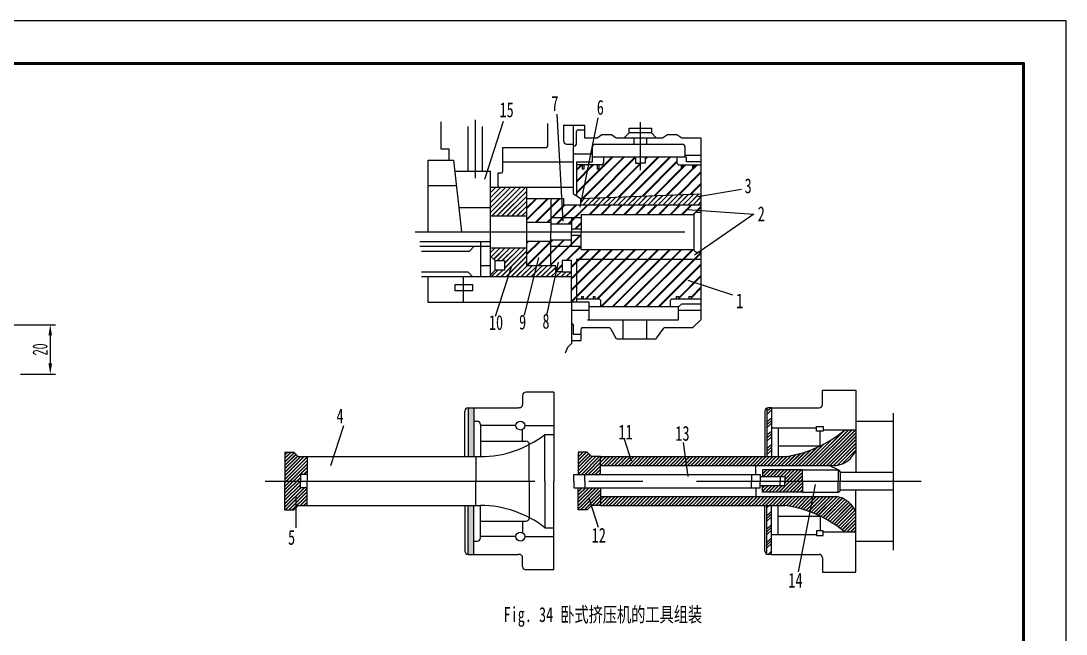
# Model space of a CAD drawing. Header units: millimetres. Extents: x 0 to 420, y 0 to 297.
# Drawn here: x 173.9 to 420, y 152.3 to 296.7 of the extents above; entities that cross this region are included whole.
import ezdxf

# ---------------------------------------------------------------- set-up
doc = ezdxf.new("R2010")
doc.units = ezdxf.units.MM
doc.linetypes.add('CENTERX2', pattern=[101.6, 63.5, -12.7, 12.7, -12.7])
doc.layers.add('f32标注尺寸', color=7, linetype='Continuous')
doc.layers.add('f34', color=255, linetype='Continuous')
doc.styles.add('Annotative', font='simfang.ttf', dxfattribs={"width": 0.7})
doc.styles.add('fig', font='simfang.ttf', dxfattribs={"width": 0.7, "height": 3.5})
doc.styles.get("Standard").update_dxf_attribs({"font": 'gbenor.shx', "width": 0.7, "bigfont": 'gbcbig.shx'})
doc.dimstyles.new('ISO-25', dxfattribs={"dimtxt": 2.5, "dimasz": 2.5, "dimexe": 1.25, "dimexo": 0.625, "dimtad": 1, "dimtxsty": 'Standard', "dimcen": 2.5, "dimadec": 0, "dimazin": 0, "dimtfac": 1, "dimtmove": 0, "dimatfit": 3, "dimfxl": 1, "dimarcsym": 0})
pattern_1 = [(45, (191.2878, 179.15864), (-0.4089252, 0.4089252), []), (45, (191.36193, 179.15864), (-0.4089252, 0.4089252), [])]
pattern_2 = [(45, (199.9605, 197.6578), (-0.5882645, 0.5882645), []), (45, (200.0031, 197.6578), (-0.5882645, 0.5882645), [])]

# ---------------------------------------------------------------- blocks, each defined once
blk = doc.blocks.new('*D16')
at = {"layer": 'Defpoints', "color": 0, "transparency": 16777216}
for p in [(163.88, 225.12), (173.17, 213.5), (180.8, 213.5)]:
    blk.add_point(p, dxfattribs=at)
at = {"layer": 'f32标注尺寸', "color": 0, "lineweight": -2, "transparency": 16777216}
for p, q in [((164.51, 225.12), (182.05, 225.12)), ((180.8, 222.62), (180.8, 216)), ((173.8, 213.5), (182.05, 213.5))]:
    blk.add_line(p, q, dxfattribs=at)
at = {"layer": 'f32标注尺寸', "color": 0, "transparency": 16777216}
for points in [[(180.38, 222.62), (181.22, 222.62), (180.8, 225.12)], [(180.38, 216), (181.22, 216), (180.8, 213.5)]]:
    blk.add_solid(points, dxfattribs=at)
at = {"layer": 'f32标注尺寸', "color": 0, "transparency": 16777216, "insert": (178.43, 219.31), "char_height": 2.5, "attachment_point": 5, "rotation": 90}
blk.add_mtext('{\\H1.4x;20}', dxfattribs=at)

msp = doc.modelspace()

# ---------------------------------------------------------------- hatches: boundary and pattern name
h = msp.add_hatch()
h.set_pattern_fill('JIS_RC_18', color=0, scale=0.106658)
h.set_pattern_definition([(45, (199.9605, 197.6578), (-1.357534, 1.357534), []), (45, (200.0671, 197.6578), (-1.357534, 1.357534), []), (45, (200.1738, 197.6578), (-1.357534, 1.357534), [])])
h.paths.add_polyline_path([(334.019, 262.779), (332.43, 262.779), (332.43, 261.973), (332.003, 261.973), (332.003, 262.779), (329.763, 262.779), (329.763, 261.973), (329.337, 261.973), (329.337, 262.779), (328.977, 262.779, -0.4142136), (328.38, 263.376), (328.38, 264.659), (320.863, 264.659), (320.863, 263.155), (319.735, 263.155), (318.607, 263.155), (318.607, 264.659), (311.089, 264.659), (311.089, 263.376, -0.4142136), (310.493, 262.779), (310.031, 262.779), (310.031, 261.866), (309.605, 261.866), (309.605, 262.779), (306.512, 262.779), (306.512, 261.866), (306.085, 261.866), (306.085, 262.779), (304.699, 262.779), (304.699, 255.492), (305.639, 254.841), (334.019, 255.963)])
h.paths.add_polyline_path([(334.019, 253.382), (301.692, 253.382), (301.692, 254.886), (298.685, 254.886), (298.685, 250.375), (305.827, 250.375), (305.827, 251.127), (332.365, 251.127, -0.3186317), (333.07, 251.627), (334.019, 251.627)])
h.paths.add_polyline_path([(298.685, 254.886), (293.047, 254.886), (293.047, 249.247), (298.685, 249.247)])
h.paths.add_polyline_path([(305.827, 250.375), (303.572, 250.375), (303.572, 247.744), (305.827, 247.744)])
h.paths.add_polyline_path([(303.572, 250.375), (298.685, 250.375), (298.685, 249.247), (298.685, 248.872), (303.572, 248.872)])
h.paths.add_polyline_path([(303.572, 245.113), (298.685, 245.113), (298.685, 243.609), (303.572, 243.609)])
h.paths.add_polyline_path([(305.827, 246.24), (303.572, 246.24), (303.572, 243.609), (305.827, 243.609)])
h.paths.add_polyline_path([(298.685, 244.737), (293.047, 244.737), (293.047, 239.098), (298.685, 239.098)])
h.paths.add_polyline_path([(334.019, 242.241), (333.07, 242.241, -0.363825), (332.334, 242.857), (305.827, 242.857), (305.827, 243.609), (303.572, 243.609), (298.685, 243.609), (298.685, 239.098), (299.813, 239.098), (299.813, 237.595), (301.316, 237.595), (301.316, 240.226), (303.572, 240.226), (303.572, 230.453), (304.699, 230.453), (304.699, 240.602), (334.019, 240.602)])
h.paths.add_polyline_path([(334.019, 240.602), (304.699, 240.602), (304.699, 231.205), (305.872, 231.205), (305.872, 231.788), (306.298, 231.788), (306.298, 231.205), (308.645, 231.205), (308.645, 231.788), (309.072, 231.788), (309.072, 231.205), (310.018, 231.205, -0.4142136), (310.338, 230.885), (310.338, 229.325), (326.877, 229.325), (326.877, 230.885, -0.4142136), (327.197, 231.205), (328.163, 231.205), (328.163, 231.788), (328.697, 231.788), (328.697, 231.205), (331.15, 231.205), (331.15, 231.788), (331.683, 231.788), (331.683, 231.205), (334.019, 231.205)])
h = msp.add_hatch()
h.set_pattern_fill('JIS_LC_8', color=0, scale=0.106658)
h.set_pattern_definition(pattern_2)
h.paths.add_polyline_path([(293.047, 257.517), (284.401, 257.517), (284.401, 250.751), (293.047, 250.751)])
h.paths.add_polyline_path([(287.784, 237.971), (285.529, 237.971), (284.401, 236.843), (284.401, 236.467), (303.572, 236.467), (303.572, 237.595), (301.316, 237.595), (299.813, 237.595), (299.813, 239.098), (298.685, 239.098), (293.047, 239.098), (293.047, 243.233), (284.401, 243.233), (284.401, 241.354), (285.529, 240.226), (287.784, 240.226)])
h = msp.add_hatch()
h.set_pattern_fill('JIS_LC_8', color=0, scale=0.106658)
h.set_pattern_definition(pattern_2)
h.paths.add_polyline_path([(305.639, 254.841), (305.639, 253.382), (334.019, 253.382), (334.019, 255.963)])
h = msp.add_hatch(color=0)
h.dxf.hatch_style = 1
h.paths.add_polyline_path([(280.528, 205.56), (279.221, 205.56), (279.221, 194.053), (280.528, 194.053)])
h.paths.add_polyline_path([(279.221, 171.039), (280.528, 171.039), (280.528, 182.546), (279.221, 182.546)])
h = msp.add_hatch()
h.set_pattern_fill('GOST_GROUND', color=0, scale=0.222279)
h.set_pattern_definition([(45, (101.8132, 174.4806), (3.143497, 0), [4.445576]), (45, (102.48, 174.4806), (3.143497, 0), [4.445576]), (45, (103.1468, 174.4806), (3.143497, 0), [4.445576])])
h.paths.add_polyline_path([(349.57, 194.053), (350.616, 194.053), (350.616, 205.56), (349.832, 205.56, 0.0851642), (349.57, 205.515)])
h.paths.add_polyline_path([(350.616, 182.546), (349.57, 182.546), (349.57, 171.084, 0.0851642), (349.832, 171.039), (350.616, 171.039)])
h = msp.add_hatch()
h.set_pattern_fill('JIS_LC_8A', color=256, scale=0.074142)
h.set_pattern_definition(pattern_1)
h.paths.add_polyline_path([(241.3, 194.053), (239.208, 194.053), (238.162, 195.099), (236.07, 195.099), (236.07, 188.3), (236.07, 181.5), (238.162, 181.5), (239.208, 182.546), (241.3, 182.546), (241.3, 186.73), (239.731, 186.73), (239.731, 188.3), (239.731, 189.869), (241.3, 189.869)])
h.paths.add_polyline_path([(310.342, 194.053), (308.25, 194.053), (307.204, 195.099), (305.111, 195.099), (305.111, 189.869), (310.342, 189.869)])
h.paths.add_polyline_path([(310.342, 186.73), (305.111, 186.73), (305.111, 181.5), (307.204, 181.5), (308.25, 182.546), (310.342, 182.546)])
h.paths.add_polyline_path([(370.492, 195.622), (370.492, 200.33), (367.877, 200.33, -0.1427452), (353.755, 194.053), (310.342, 194.053), (310.342, 191.961), (365.785, 191.961, 0.282357)])
h.paths.add_polyline_path([(365.785, 184.638), (310.342, 184.638), (310.342, 182.546), (353.755, 182.546, -0.1427452), (367.877, 176.27), (370.492, 176.27), (370.492, 180.977, 0.282357)])
h = msp.add_hatch()
h.set_pattern_fill('JIS_LC_8A', color=256, scale=0.074142)
h.set_pattern_definition(pattern_1)
h.paths.add_polyline_path([(357.939, 188.3), (357.939, 190.915), (348.524, 190.915), (348.524, 189.346), (353.755, 189.346), (353.755, 188.3), (353.755, 187.253), (348.524, 187.253), (348.524, 185.684), (357.939, 185.684)])

# ---------------------------------------------------------------- linework, layer by layer
at = {"linetype": 'CENTERX2'}
for p, q in [((280.83, 273.385), (280.83, 259.626)), ((319.735, 272.852), (319.735, 261.546)), ((266.735, 246.992), (339.469, 246.992)), ((379.384, 172.035), (379.384, 204.266)), ((231.402, 188.3), (385.885, 188.3))]:
    msp.add_line(p, q, dxfattribs=at)
for p, q in [((272.749, 272.928), (272.749, 266.538)), ((279.139, 271.801), (279.139, 261.276)), ((282.522, 271.801), (282.522, 261.276)), ((297.933, 267.29), (297.933, 272.553)), ((301.692, 272.177), (303.948, 272.177)), ((301.692, 272.177), (301.692, 268.418)), ((303.948, 272.177), (303.948, 256.013)), ((303.948, 272.177), (306.579, 272.177)), ((305.097, 271.049), (306.579, 271.049)), ((306.579, 272.177), (306.579, 269.17)), ((317.104, 271.425), (322.366, 271.425)), ((317.104, 270.297), (317.104, 271.425)), ((322.366, 271.425), (322.366, 270.297)), ((304.699, 267.688), (304.699, 270.651)), ((306.579, 269.17), (309.586, 269.17)), ((309.586, 269.17), (310.714, 269.921)), ((310.714, 269.921), (312.969, 269.921)), ((312.969, 269.921), (314.097, 269.17)), ((314.097, 269.17), (324.997, 269.17)), ((317.104, 270.297), (315.976, 269.17)), ((322.366, 270.297), (317.104, 270.297)), ((318.231, 269.17), (318.231, 267.666)), ((321.238, 269.17), (321.238, 267.666)), ((322.366, 270.297), (323.494, 269.17)), ((324.997, 269.17), (326.125, 269.921)), ((326.125, 269.921), (328.38, 269.921)), ((328.38, 269.921), (329.508, 269.17)), ((329.508, 269.17), (334.019, 269.17)), ((334.019, 269.17), (334.019, 226.318)), ((272.749, 266.538), (274.628, 266.538)), ((274.628, 266.538), (274.628, 263.907)), ((287.408, 261.276), (287.408, 266.914)), ((287.408, 266.914), (297.557, 266.914)), ((302.444, 267.666), (303.948, 267.666)), ((303.948, 267.29), (304.301, 267.29)), ((308.458, 264.659), (308.458, 267.069)), ((309.055, 267.666), (329.663, 267.666)), ((330.26, 267.069), (330.26, 264.659)), ((269.742, 263.907), (275.756, 263.907)), ((269.742, 263.907), (269.742, 246.992)), ((275.756, 263.907), (277.635, 246.992)), ((287.408, 263.531), (303.948, 263.531)), ((303.948, 265.411), (308.458, 265.411)), ((304.699, 263.531), (308.458, 263.531)), ((304.699, 263.531), (304.699, 255.492)), ((308.458, 264.659), (330.437, 264.659)), ((308.458, 263.531), (308.458, 264.659)), ((311.089, 264.659), (311.089, 263.376)), ((318.607, 264.659), (318.607, 263.155)), ((320.863, 264.659), (320.863, 263.155)), ((328.38, 264.659), (328.38, 263.376)), ((330.26, 265.035), (334.019, 265.035)), ((330.636, 263.531), (330.636, 264.46)), ((334.019, 263.531), (330.636, 263.531)), ((276.048, 261.276), (284.401, 261.276)), ((284.401, 261.276), (284.401, 236.467)), ((286.281, 257.517), (286.281, 260.9)), ((286.281, 260.9), (287.033, 260.9)), ((310.493, 262.779), (304.699, 262.779)), ((306.085, 262.779), (306.085, 261.866)), ((306.085, 261.866), (306.512, 261.866)), ((306.512, 261.866), (306.512, 262.779)), ((309.605, 262.779), (309.605, 261.866)), ((309.605, 261.866), (310.031, 261.866)), ((310.031, 261.866), (310.031, 262.779)), ((318.607, 263.155), (319.735, 263.155)), ((320.863, 263.155), (319.735, 263.155)), ((328.977, 262.779), (334.019, 262.779)), ((329.337, 262.779), (329.337, 261.973)), ((329.337, 261.973), (329.763, 261.973)), ((329.763, 261.973), (329.763, 262.779)), ((332.003, 262.779), (332.003, 261.973)), ((332.003, 261.973), (332.43, 261.973)), ((332.43, 261.973), (332.43, 262.779)), ((269.742, 257.893), (276.424, 257.893)), ((284.401, 257.517), (303.948, 257.517)), ((293.047, 239.098), (293.047, 257.517)), ((303.948, 256.013), (305.639, 254.841)), ((305.639, 254.841), (334.019, 255.963)), ((293.047, 254.886), (298.685, 254.886)), ((298.685, 254.886), (298.685, 246.992)), ((298.685, 254.886), (301.692, 254.886)), ((301.692, 254.886), (301.692, 253.382)), ((305.639, 254.841), (305.639, 253.382)), ((284.401, 252.63), (277.009, 252.63)), ((301.692, 253.382), (334.019, 253.382)), ((305.827, 251.127), (332.365, 251.127)), ((305.827, 251.127), (305.827, 246.992)), ((333.07, 251.627), (334.019, 251.627)), ((284.401, 250.751), (293.047, 250.751)), ((298.685, 249.247), (293.047, 249.247)), ((298.685, 250.375), (305.827, 250.375)), ((298.685, 248.872), (303.572, 248.872)), ((303.572, 250.375), (303.572, 246.992)), ((332.323, 250.88), (332.323, 242.987)), ((298.685, 239.098), (298.685, 246.992)), ((303.572, 247.744), (305.827, 247.744)), ((303.572, 243.609), (303.572, 246.992)), ((303.572, 246.24), (305.827, 246.24)), ((305.827, 242.857), (305.827, 246.992)), ((267.862, 244.737), (284.401, 244.737)), ((282.146, 244.737), (282.146, 236.467)), ((298.685, 244.737), (293.047, 244.737)), ((298.685, 245.113), (303.572, 245.113)), ((267.862, 243.609), (284.401, 243.609)), ((268.238, 242.481), (279.515, 242.481)), ((279.515, 242.481), (280.642, 243.609)), ((284.401, 243.233), (293.047, 243.233)), ((285.529, 240.226), (284.401, 241.354)), ((298.685, 243.609), (305.827, 243.609)), ((305.827, 242.857), (332.334, 242.857)), ((333.07, 242.241), (334.019, 242.241)), ((282.146, 239.098), (284.401, 239.098)), ((285.529, 240.226), (287.784, 240.226)), ((285.529, 237.971), (285.529, 240.226)), ((287.784, 240.226), (287.784, 237.971)), ((293.047, 239.098), (298.685, 239.098)), ((298.685, 239.098), (299.813, 239.098)), ((299.813, 237.595), (299.813, 239.098)), ((303.572, 240.226), (301.316, 240.226)), ((301.316, 240.226), (301.316, 237.595)), ((303.572, 230.453), (303.572, 240.226)), ((304.699, 240.602), (334.019, 240.602)), ((304.699, 240.602), (304.699, 230.453)), ((268.238, 237.595), (279.139, 237.595)), ((268.238, 236.467), (303.572, 236.467)), ((269.742, 236.467), (269.742, 230.453)), ((278.011, 236.467), (278.011, 230.453)), ((279.139, 237.595), (280.267, 236.467)), ((285.529, 237.971), (284.401, 236.843)), ((287.784, 237.971), (285.529, 237.971)), ((301.316, 237.595), (299.813, 237.595)), ((301.316, 237.595), (303.572, 237.595)), ((305.872, 231.788), (305.872, 231.205)), ((305.872, 231.788), (306.298, 231.788)), ((306.298, 231.788), (306.298, 231.205)), ((308.645, 231.788), (308.645, 231.205)), ((308.645, 231.788), (309.072, 231.788)), ((309.072, 231.788), (309.072, 231.205)), ((328.163, 231.788), (328.697, 231.788)), ((328.163, 231.788), (328.163, 231.205)), ((328.697, 231.788), (328.697, 231.205)), ((331.15, 231.788), (331.683, 231.788)), ((331.15, 231.788), (331.15, 231.205)), ((331.683, 231.788), (331.683, 231.205)), ((269.742, 230.453), (303.572, 230.453)), ((303.572, 230.453), (303.572, 220.68)), ((307.706, 230.453), (303.572, 230.453)), ((304.699, 231.205), (310.018, 231.205)), ((307.706, 229.325), (307.706, 230.453)), ((328.756, 229.325), (307.706, 229.325)), ((307.706, 226.318), (307.706, 229.325)), ((310.338, 230.885), (310.338, 229.325)), ((326.877, 229.325), (326.877, 230.885)), ((327.197, 231.205), (334.019, 231.205)), ((329.508, 230.077), (328.756, 229.325)), ((328.756, 226.318), (328.756, 229.325)), ((329.508, 230.077), (334.019, 230.077)), ((303.572, 228.574), (307.706, 228.574)), ((328.756, 228.574), (334.019, 228.574)), ((303.572, 225.567), (303.948, 225.191)), ((303.948, 225.191), (303.948, 222.935)), ((305.827, 221.432), (305.827, 224.119)), ((306.147, 224.439), (312.407, 224.439)), ((307.331, 226.318), (328.756, 226.318)), ((312.685, 224.278), (314.004, 221.969)), ((315.6, 226.318), (315.6, 221.808)), ((321.238, 226.318), (321.238, 221.808)), ((323.589, 221.942), (325.277, 224.305)), ((325.538, 224.439), (332.139, 224.439)), ((332.139, 224.439), (334.019, 226.318)), ((303.948, 222.935), (305.827, 222.935)), ((314.282, 221.808), (323.329, 221.808)), ((302.632, 219.74), (302.068, 218.425)), ((303.572, 220.68), (302.632, 219.74)), ((303.572, 221.432), (305.827, 221.432)), ((299.358, 209.221), (292.82, 209.221)), ((299.358, 209.221), (299.358, 188.3)), ((362.646, 206.345), (362.646, 209.744)), ((362.646, 209.744), (370.492, 209.744)), ((370.492, 209.744), (370.492, 190.392)), ((292.035, 208.437), (292.035, 206.345)), ((278.436, 194.053), (278.436, 204.775)), ((279.221, 205.56), (290.989, 205.56)), ((279.221, 205.56), (279.221, 194.053)), ((280.528, 205.56), (280.528, 194.053)), ((291.251, 205.56), (290.989, 205.56)), ((349.047, 204.775), (349.047, 194.053)), ((349.57, 205.56), (349.57, 194.053)), ((350.616, 205.56), (349.832, 205.56)), ((350.616, 205.56), (361.6, 205.56)), ((350.616, 205.56), (350.616, 194.053)), ((361.6, 205.56), (361.862, 205.56)), ((280.528, 202.422), (281.313, 202.422)), ((370.492, 202.422), (379.384, 202.422)), ((282.097, 201.637), (282.097, 201.376)), ((290.466, 201.376), (282.097, 201.376)), ((282.097, 201.376), (282.097, 194.053)), ((292.035, 197.714), (292.035, 200.47)), ((292.558, 201.376), (299.358, 201.376)), ((350.616, 200.853), (361.213, 200.853)), ((352.186, 200.853), (352.186, 194.053)), ((362.123, 196.583), (362.123, 200.043)), ((370.492, 200.33), (362.768, 200.33)), ((282.097, 197.714), (292.82, 197.714)), ((293.604, 188.3), (293.604, 196.93)), ((297.266, 188.3), (297.266, 199.284)), ((297.266, 199.284), (299.358, 199.284)), ((236.07, 195.099), (236.07, 188.3)), ((236.07, 195.099), (238.162, 195.099)), ((238.162, 195.099), (239.208, 194.053)), ((305.111, 195.099), (305.111, 189.869)), ((307.204, 195.099), (305.111, 195.099)), ((308.25, 194.053), (307.204, 195.099)), ((352.186, 196.583), (362.123, 196.583)), ((239.208, 194.053), (282.097, 194.053)), ((241.3, 194.053), (241.3, 188.3)), ((281.051, 194.053), (281.051, 188.3)), ((310.342, 194.053), (308.25, 194.053)), ((310.342, 189.869), (310.342, 194.053)), ((310.342, 194.053), (353.755, 194.053)), ((241.3, 189.869), (239.731, 189.869)), ((239.731, 189.869), (239.731, 188.3)), ((304.065, 188.3), (304.065, 189.869)), ((304.065, 189.869), (345.909, 189.869)), ((306.681, 188.3), (306.681, 189.869)), ((310.342, 191.961), (365.785, 191.961)), ((345.909, 189.869), (345.909, 188.3)), ((345.909, 189.869), (348.001, 189.869)), ((346.955, 189.869), (346.955, 191.961)), ((348.001, 189.869), (348.001, 188.3)), ((357.939, 190.915), (348.524, 190.915)), ((348.524, 190.915), (348.524, 189.346)), ((357.939, 188.3), (357.939, 190.915)), ((357.939, 190.915), (366.308, 190.915)), ((366.308, 190.915), (364.216, 191.961)), ((366.308, 190.915), (366.308, 188.3)), ((366.831, 190.392), (379.384, 190.392)), ((366.831, 190.392), (366.831, 188.3)), ((236.07, 181.5), (236.07, 188.3)), ((239.731, 186.73), (239.731, 188.3)), ((241.3, 182.546), (241.3, 188.3)), ((281.051, 182.546), (281.051, 188.3)), ((293.604, 188.3), (293.604, 179.669)), ((297.266, 188.3), (297.266, 177.316)), ((299.358, 167.378), (299.358, 188.3)), ((304.065, 188.3), (304.065, 186.73)), ((306.681, 188.3), (306.681, 186.73)), ((345.909, 186.73), (345.909, 188.3)), ((348.001, 189.346), (353.755, 189.346)), ((348.001, 186.73), (348.001, 188.3)), ((348.001, 187.253), (353.755, 187.253)), ((348.524, 185.684), (348.524, 187.253)), ((352.709, 189.346), (352.709, 188.3)), ((352.709, 187.253), (352.709, 188.3)), ((353.755, 189.346), (353.755, 188.3)), ((353.755, 187.253), (353.755, 188.3)), ((357.939, 188.3), (357.939, 185.684)), ((366.308, 185.684), (366.308, 188.3)), ((366.831, 186.207), (366.831, 188.3)), ((241.3, 186.73), (239.731, 186.73)), ((304.065, 186.73), (345.909, 186.73)), ((305.111, 181.5), (305.111, 186.73)), ((310.342, 186.73), (310.342, 182.546)), ((310.342, 184.638), (365.785, 184.638)), ((345.909, 186.73), (348.001, 186.73)), ((346.955, 186.73), (346.955, 184.638)), ((357.939, 185.684), (348.524, 185.684)), ((357.939, 185.684), (366.308, 185.684)), ((366.831, 186.207), (379.384, 186.207)), ((370.492, 166.855), (370.492, 186.207)), ((238.162, 181.5), (239.208, 182.546)), ((239.208, 182.546), (282.097, 182.546)), ((278.436, 182.546), (278.436, 171.824)), ((279.221, 171.039), (279.221, 182.546)), ((280.528, 171.039), (280.528, 182.546)), ((282.097, 175.223), (282.097, 182.546)), ((308.25, 182.546), (307.204, 181.5)), ((310.342, 182.546), (308.25, 182.546)), ((310.342, 182.546), (353.755, 182.546)), ((349.047, 171.824), (349.047, 182.546)), ((349.57, 171.039), (349.57, 182.546)), ((350.616, 171.039), (350.616, 182.546)), ((352.186, 175.747), (352.186, 182.546)), ((236.07, 181.5), (238.162, 181.5)), ((307.204, 181.5), (305.111, 181.5)), ((352.186, 180.016), (362.123, 180.016)), ((362.123, 180.016), (362.106, 176.557)), ((282.097, 178.885), (292.82, 178.885)), ((292.035, 178.885), (292.035, 176.129)), ((297.266, 177.316), (299.358, 177.316)), ((290.466, 175.223), (282.097, 175.223)), ((282.097, 174.962), (282.097, 175.223)), ((292.558, 175.223), (299.358, 175.223)), ((350.616, 175.747), (361.213, 175.747)), ((370.492, 176.27), (362.768, 176.27)), ((280.528, 174.177), (281.313, 174.177)), ((370.492, 174.177), (379.384, 174.177)), ((279.221, 171.039), (290.989, 171.039)), ((291.251, 171.039), (290.989, 171.039)), ((292.035, 168.162), (292.035, 170.255)), ((350.616, 171.039), (349.832, 171.039)), ((350.616, 171.039), (361.6, 171.039)), ((361.6, 171.039), (361.862, 171.039)), ((362.646, 170.255), (362.646, 166.855)), ((299.358, 167.378), (292.82, 167.378)), ((362.646, 166.855), (370.492, 166.855))]:
    msp.add_line(p, q)
at = {"color": 1}
msp.add_lwpolyline([(0, -0.3), (420, -0.3), (420, 296.7), (0, 296.7), (0, -0.3)], dxfattribs=at)
at = {"lineweight": 50}
msp.add_lwpolyline([(10, 9.7), (410, 9.7), (410, 286.7), (10, 286.7), (10, 9.7)], dxfattribs=at)
for points in [[(276.132, 234.588), (280.267, 234.588), (280.267, 233.084), (276.132, 233.084)], [(361.213, 201.154), (362.768, 201.154), (362.768, 200.043), (361.213, 200.043)], [(361.213, 175.445), (362.768, 175.445), (362.768, 176.557), (361.213, 176.557)]]:
    msp.add_lwpolyline(points, close=True)
for centre in [(291.512, 201.376), (291.512, 175.223)]:
    msp.add_circle(centre, 1.046)
for centre, radius, start, end in [((305.097, 270.651), 0.398, 90, 180), ((302.444, 268.418), 0.752, 180, 270), ((297.557, 267.29), 0.376, 270, 0), ((304.301, 267.688), 0.398, 270, 0), ((309.055, 267.069), 0.597, 90, 180), ((329.663, 267.069), 0.597, 0, 90), ((310.493, 263.376), 0.597, 270, 0), ((328.977, 263.376), 0.597, 180, 270), ((330.437, 264.46), 0.199, 0, 90), ((287.033, 261.276), 0.376, 270, 0), ((333.07, 250.88), 0.747, 90, 180), ((333.07, 242.987), 0.747, 180, 270), ((310.018, 230.885), 0.32, 0, 90), ((327.197, 230.885), 0.32, 90, 180), ((306.147, 224.119), 0.32, 90, 180), ((312.407, 224.119), 0.32, 29.74488, 90), ((325.538, 224.119), 0.32, 90, 144.46232), ((314.282, 222.128), 0.32, 209.74488, 270), ((323.329, 222.128), 0.32, 270, 324.46232), ((292.82, 208.437), 0.785, 90, 180), ((279.221, 204.775), 0.785, 90, 180), ((291.251, 206.345), 0.785, 270, 0), ((349.832, 204.775), 0.785, 90, 180), ((361.862, 206.345), 0.785, 270, 0), ((281.313, 201.637), 0.785, 0, 90), ((350.047, 221.421), 27.618, 277.71486, 310.21012), ((282.097, 218.662), 24.609, 270, 308.05121), ((292.82, 196.93), 0.785, 0, 90), ((365.155, 197.627), 5.701, 276.34019, 339.40978), ((366.308, 190.392), 0.523, 0, 90), ((365.155, 178.972), 5.701, 20.59022, 83.65981), ((366.308, 186.207), 0.523, 270, 0), ((282.097, 157.937), 24.609, 51.94879, 90), ((350.047, 155.179), 27.618, 49.78988, 82.28514), ((292.82, 179.669), 0.785, 270, 0), ((281.313, 174.962), 0.785, 270, 0), ((279.221, 171.824), 0.785, 180, 270), ((291.251, 170.255), 0.785, 0, 90), ((349.832, 171.824), 0.785, 180, 270), ((361.862, 170.255), 0.785, 0, 90), ((292.82, 168.162), 0.785, 180, 270)]:
    msp.add_arc(centre, radius, start, end)
at = {"layer": 'f34'}
for p, q in [((301.6, 249.5), (300.2, 274.7)), ((305.6, 252.8), (309.8, 273.9)), ((283.1, 259.4), (287.538, 273.058)), ((333.3, 255.3), (343.6, 257.1)), ((330.8, 252.3), (346.5, 251.2)), ((346.5, 251.2), (332.5, 241.5)), ((289.4, 238.9), (285.56, 227.081)), ((295.8, 241), (292.4, 227.4)), ((297.7, 227.4), (300.5, 239.9)), ((330.9, 235.6), (341.455, 232.17)), ((246.9, 192), (249.941, 201.359)), ((317.7, 193), (316.018, 198.176)), ((331, 189.4), (329.9, 197.4)), ((360.9, 187.5), (356.9, 166.9)), ((238.6, 184.8), (238.6, 177.3)), ((307.6, 184.3), (309.82, 177.469))]:
    msp.add_line(p, q, dxfattribs=at)

# ---------------------------------------------------------------- texts
at = {"insert": (287.556, 158.612), "char_height": 3.5, "attachment_point": 1, "style": 'Annotative'}
msp.add_mtext('Fig. 34 卧式挤压机的工具组装', dxfattribs=at)
at = {"layer": 'f34', "char_height": 3.5, "attachment_point": 1, "style": 'fig'}
for s, insert in [('7', (298.8, 279)), ('15', (286.6, 277.5)), ('6', (309.5, 278.1)), ('3', (344.3, 259.6)), ('2', (347.4, 253)), ('1', (342.3, 232.5)), ('10', (284.1, 227.4)), ('9', (291.2, 227.5)), ('8', (296.7, 227.7)), ('4', (248.2, 205.4)), ('11', (314.6, 201.6)), ('13', (328, 201.3)), ('12', (308.3, 177.3)), ('5', (236.8, 176.8)), ('14', (354.6, 166.7))]:
    msp.add_mtext_dynamic_manual_height_columns(s, width=4.12797, gutter_width=17.5, heights=[0], dxfattribs=dict(at, insert=insert))

# ---------------------------------------------------------------- dimensions: what is measured, and where the dimension line sits
at = {"layer": 'f32标注尺寸'}
dim = msp.add_linear_dim(base=(180.8, 213.505), p1=(163.882, 225.118), p2=(173.173, 213.505), angle=90, text='{\\H1.4x;20}', dimstyle='ISO-25', dxfattribs=at)
dim.commit()
dim.dimension.update_dxf_attribs({"geometry": '*D16', "text_midpoint": (178.425, 219.312)})

doc.saveas('drawing.dxf')
